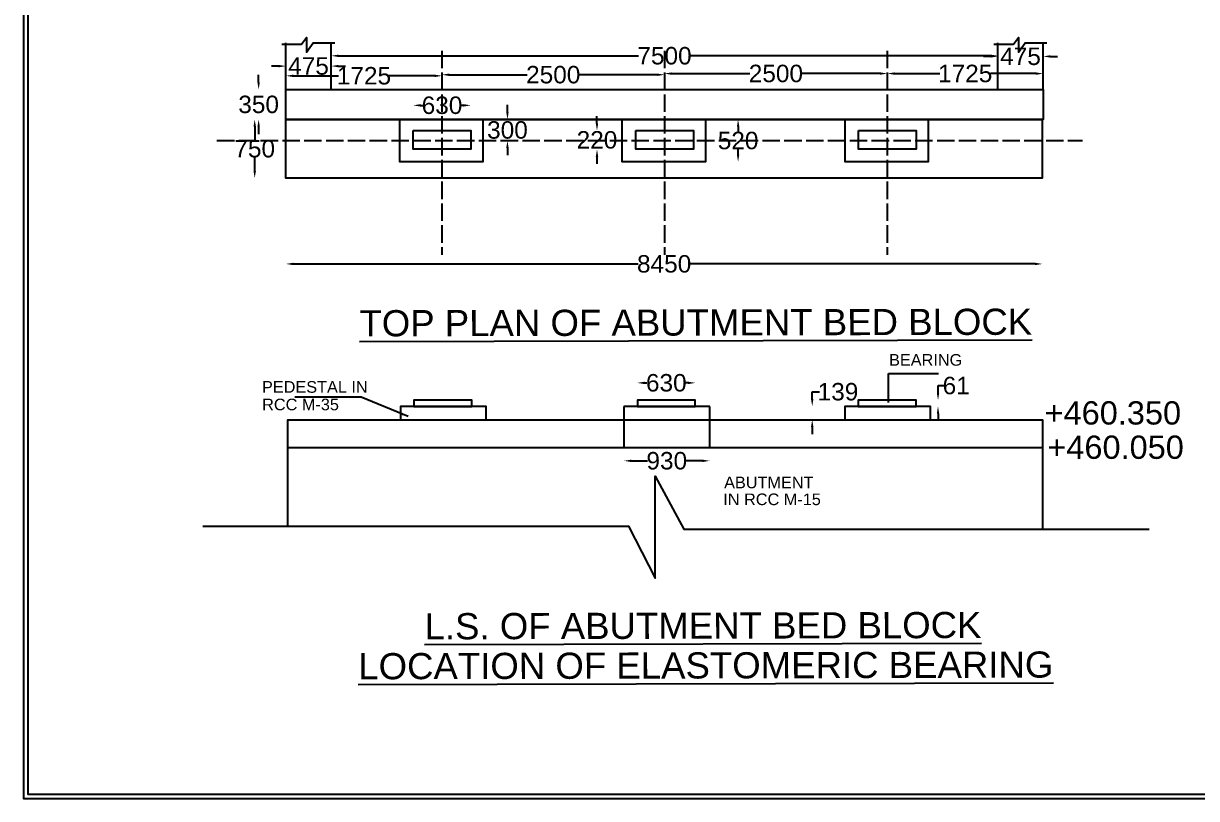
# Model space of a CAD drawing. Header units: inches. Extents: x 528254 to 544982, y -169119 to -158181.
# Drawn here: x 528254 to 532286, y -169119 to -166454 of the extents above; entities that cross this region are included whole.
import ezdxf

# ---------------------------------------------------------------- set-up
doc = ezdxf.new("R2010")
doc.units = ezdxf.units.IN
doc.header["$MEASUREMENT"] = 0
doc.linetypes.add('ACAD_ISO02W100', pattern=[15, 12, -3])
for name, color, linetype in [('DIMENSION', 7, 'Continuous'), ('DRAWING', 7, 'Continuous'), ('TEXT', 7, 'Continuous')]:
    doc.layers.add(name, color=color, linetype=linetype)
doc.styles.get("Standard").update_dxf_attribs({"font": 'arial.ttf', "height": 60})
doc.dimstyles.new('ST100', dxfattribs={"dimtxt": 100, "dimasz": 25, "dimexe": 0, "dimexo": 300, "dimgap": 0.09, "dimtad": 0, "dimtih": 1, "dimtoh": 1, "dimdec": 0, "dimzin": 0, "dimdsep": 46, "dimtxsty": 'Standard', "dimcen": 0, "dimse1": 1, "dimse2": 1, "dimadec": 0, "dimazin": 0, "dimtfac": 1, "dimtdec": 0, "dimtofl": 0, "dimtmove": 0, "dimatfit": 3, "dimfxl": 2000, "dimtolj": 1, "dimtzin": 0, "dimarcsym": 0})

# ---------------------------------------------------------------- blocks, each defined once
blk = doc.blocks.new('*D160')
at = {"layer": 'Defpoints', "color": 0, "ltscale": 0.4, "transparency": 16777216}
for p in [(529311.4, -166589.9), (529156.2, -166600.9), (529156.2, -166600.9)]:
    blk.add_point(p, dxfattribs=at)
at = {"layer": 'DIMENSION', "color": 0, "lineweight": -2, "ltscale": 0.4, "transparency": 16777216}
for p, q in [((529131.2, -166600.9), (529106.2, -166600.9)), ((529336.4, -166600.9), (529361.4, -166600.9))]:
    blk.add_line(p, q, dxfattribs=at)
at = {"layer": 'DIMENSION', "color": 0, "ltscale": 0.4, "transparency": 16777216}
for points in [[(529131.2, -166596.8), (529131.2, -166605.1), (529156.2, -166600.9)], [(529336.4, -166596.8), (529336.4, -166605.1), (529311.4, -166600.9)]]:
    blk.add_solid(points, dxfattribs=at)
at = {"layer": 'DIMENSION', "color": 0, "ltscale": 0.4, "transparency": 16777216, "insert": (529233.8, -166600.9), "char_height": 60, "attachment_point": 5}
blk.add_mtext('\\A1;475', dxfattribs=at)
blk = doc.blocks.new('*D161')
at = {"layer": 'Defpoints', "color": 0, "ltscale": 0.4, "transparency": 16777216}
for p in [(529692.3, -166634.4), (529156.2, -166648.5), (529692.3, -166648.5)]:
    blk.add_point(p, dxfattribs=at)
at = {"layer": 'DIMENSION', "color": 0, "lineweight": -2, "ltscale": 0.4, "transparency": 16777216}
for p, q in [((529181.2, -166634.4), (529337.2, -166634.4)), ((529667.3, -166634.4), (529511.4, -166634.4))]:
    blk.add_line(p, q, dxfattribs=at)
at = {"layer": 'DIMENSION', "color": 0, "ltscale": 0.4, "transparency": 16777216}
for points in [[(529181.2, -166630.3), (529181.2, -166638.6), (529156.2, -166634.4)], [(529667.3, -166630.3), (529667.3, -166638.6), (529692.3, -166634.4)]]:
    blk.add_solid(points, dxfattribs=at)
at = {"layer": 'DIMENSION', "color": 0, "ltscale": 0.4, "transparency": 16777216, "insert": (529424.3, -166634.4), "char_height": 60, "attachment_point": 5}
blk.add_mtext('\\A1;1725', dxfattribs=at)
blk = doc.blocks.new('*D162')
at = {"layer": 'Defpoints', "color": 0, "ltscale": 0.4, "transparency": 16777216}
for p in [(529692.3, -166634.4), (530457.3, -166630.7), (530457.3, -166634.4)]:
    blk.add_point(p, dxfattribs=at)
at = {"layer": 'DIMENSION', "color": 0, "lineweight": -2, "ltscale": 0.4, "transparency": 16777216}
for p, q in [((529717.3, -166630.7), (529984.7, -166630.7)), ((530432.3, -166630.7), (530164.9, -166630.7))]:
    blk.add_line(p, q, dxfattribs=at)
at = {"layer": 'DIMENSION', "color": 0, "ltscale": 0.4, "transparency": 16777216}
for points in [[(529717.3, -166626.5), (529717.3, -166634.9), (529692.3, -166630.7)], [(530432.3, -166626.5), (530432.3, -166634.9), (530457.3, -166630.7)]]:
    blk.add_solid(points, dxfattribs=at)
at = {"layer": 'DIMENSION', "color": 0, "ltscale": 0.4, "transparency": 16777216, "insert": (530074.8, -166630.7), "char_height": 60, "attachment_point": 5}
blk.add_mtext('\\A1;2500', dxfattribs=at)
blk = doc.blocks.new('*D163')
at = {"layer": 'Defpoints', "color": 0, "ltscale": 0.4, "transparency": 16777216}
for p in [(530457.3, -166634.4), (531223, -166626.6), (531223, -166634.4)]:
    blk.add_point(p, dxfattribs=at)
at = {"layer": 'DIMENSION', "color": 0, "lineweight": -2, "ltscale": 0.4, "transparency": 16777216}
for p, q in [((530482.3, -166626.6), (530750.1, -166626.6)), ((531198, -166626.6), (530930.2, -166626.6))]:
    blk.add_line(p, q, dxfattribs=at)
at = {"layer": 'DIMENSION', "color": 0, "ltscale": 0.4, "transparency": 16777216}
for points in [[(530482.3, -166622.4), (530482.3, -166630.8), (530457.3, -166626.6)], [(531198, -166622.4), (531198, -166630.8), (531223, -166626.6)]]:
    blk.add_solid(points, dxfattribs=at)
at = {"layer": 'DIMENSION', "color": 0, "ltscale": 0.4, "transparency": 16777216, "insert": (530840.1, -166626.6), "char_height": 60, "attachment_point": 5}
blk.add_mtext('\\A1;2500', dxfattribs=at)
blk = doc.blocks.new('*D164')
at = {"layer": 'Defpoints', "color": 0, "ltscale": 0.4, "transparency": 16777216}
for p in [(531223, -166626.6), (531758.5, -166626.6), (531758.5, -166626.6)]:
    blk.add_point(p, dxfattribs=at)
at = {"layer": 'DIMENSION', "color": 0, "lineweight": -2, "ltscale": 0.4, "transparency": 16777216}
for p, q in [((531248, -166626.6), (531403.6, -166626.6)), ((531733.5, -166626.6), (531577.8, -166626.6))]:
    blk.add_line(p, q, dxfattribs=at)
at = {"layer": 'DIMENSION', "color": 0, "ltscale": 0.4, "transparency": 16777216}
for points in [[(531248, -166622.4), (531248, -166630.8), (531223, -166626.6)], [(531733.5, -166622.4), (531733.5, -166630.8), (531758.5, -166626.6)]]:
    blk.add_solid(points, dxfattribs=at)
at = {"layer": 'DIMENSION', "color": 0, "ltscale": 0.4, "transparency": 16777216, "insert": (531490.7, -166626.6), "char_height": 60, "attachment_point": 5}
blk.add_mtext('\\A1;1725', dxfattribs=at)
blk = doc.blocks.new('*D165')
at = {"layer": 'Defpoints', "color": 0, "ltscale": 0.4, "transparency": 16777216}
for p in [(531603.3, -166567.6), (531758.5, -166567.6), (531758.5, -166567.6)]:
    blk.add_point(p, dxfattribs=at)
at = {"layer": 'DIMENSION', "color": 0, "lineweight": -2, "ltscale": 0.4, "transparency": 16777216}
for p, q in [((531578.3, -166567.6), (531553.3, -166567.6)), ((531783.5, -166567.6), (531808.5, -166567.6))]:
    blk.add_line(p, q, dxfattribs=at)
at = {"layer": 'DIMENSION', "color": 0, "ltscale": 0.4, "transparency": 16777216}
for points in [[(531578.3, -166563.5), (531578.3, -166571.8), (531603.3, -166567.6)], [(531783.5, -166563.5), (531783.5, -166571.8), (531758.5, -166567.6)]]:
    blk.add_solid(points, dxfattribs=at)
at = {"layer": 'DIMENSION', "color": 0, "ltscale": 0.4, "transparency": 16777216, "insert": (531680.9, -166567.6), "char_height": 60, "attachment_point": 5}
blk.add_mtext('\\A1;475', dxfattribs=at)
blk = doc.blocks.new('*D166')
at = {"layer": 'Defpoints', "color": 0, "ltscale": 0.4, "transparency": 16777216}
for p in [(529311.4, -166567.6), (531603.3, -166565.6), (531603.3, -166567.6)]:
    blk.add_point(p, dxfattribs=at)
at = {"layer": 'DIMENSION', "color": 0, "lineweight": -2, "ltscale": 0.4, "transparency": 16777216}
for p, q in [((529336.4, -166565.6), (530368, -166565.6)), ((531578.3, -166565.6), (530546.7, -166565.6))]:
    blk.add_line(p, q, dxfattribs=at)
at = {"layer": 'DIMENSION', "color": 0, "ltscale": 0.4, "transparency": 16777216}
for points in [[(529336.4, -166561.4), (529336.4, -166569.7), (529311.4, -166565.6)], [(531578.3, -166561.4), (531578.3, -166569.7), (531603.3, -166565.6)]]:
    blk.add_solid(points, dxfattribs=at)
at = {"layer": 'DIMENSION', "color": 0, "ltscale": 0.4, "transparency": 16777216, "insert": (530457.3, -166565.6), "char_height": 60, "attachment_point": 5}
blk.add_mtext('\\A1;7500', dxfattribs=at)
blk = doc.blocks.new('*D167')
at = {"layer": 'Defpoints', "color": 0, "ltscale": 0.4, "transparency": 16777216}
for p in [(529791.4, -166735.9), (529593.7, -166822.9), (529791.4, -166822.9)]:
    blk.add_point(p, dxfattribs=at)
at = {"layer": 'DIMENSION', "color": 0, "lineweight": -2, "ltscale": 0.4, "transparency": 16777216}
for p, q in [((529618.7, -166735.9), (529626.1, -166735.9)), ((529766.4, -166735.9), (529759, -166735.9))]:
    blk.add_line(p, q, dxfattribs=at)
at = {"layer": 'DIMENSION', "color": 0, "ltscale": 0.4, "transparency": 16777216}
for points in [[(529618.7, -166731.7), (529618.7, -166740.1), (529593.7, -166735.9)], [(529766.4, -166731.7), (529766.4, -166740.1), (529791.4, -166735.9)]]:
    blk.add_solid(points, dxfattribs=at)
at = {"layer": 'DIMENSION', "color": 0, "ltscale": 0.4, "transparency": 16777216, "insert": (529692.6, -166735.9), "char_height": 60, "attachment_point": 5}
blk.add_mtext('\\A1;630', dxfattribs=at)
blk = doc.blocks.new('*D168')
at = {"layer": 'Defpoints', "color": 0, "ltscale": 0.4, "transparency": 16777216}
for p in [(529880.2, -166784.4), (529917.5, -166784.4), (529880.2, -166857.2)]:
    blk.add_point(p, dxfattribs=at)
at = {"layer": 'DIMENSION', "color": 0, "lineweight": -2, "ltscale": 0.4, "transparency": 16777216}
for p, q in [((529917.5, -166759.4), (529917.5, -166734.4)), ((529917.5, -166882.2), (529917.5, -166907.2))]:
    blk.add_line(p, q, dxfattribs=at)
at = {"layer": 'DIMENSION', "color": 0, "ltscale": 0.4, "transparency": 16777216}
for points in [[(529913.3, -166759.4), (529921.6, -166759.4), (529917.5, -166784.4)], [(529913.3, -166882.2), (529921.6, -166882.2), (529917.5, -166857.2)]]:
    blk.add_solid(points, dxfattribs=at)
at = {"layer": 'DIMENSION', "color": 0, "ltscale": 0.4, "transparency": 16777216, "insert": (529917.5, -166820.8), "char_height": 60, "attachment_point": 5}
blk.add_mtext('\\A1;300', dxfattribs=at)
blk = doc.blocks.new('*D169')
at = {"layer": 'Defpoints', "color": 0, "ltscale": 0.4, "transparency": 16777216}
for p in [(530358.7, -166822.9), (530225.2, -166886.9), (530358.7, -166886.9)]:
    blk.add_point(p, dxfattribs=at)
at = {"layer": 'DIMENSION', "color": 0, "lineweight": -2, "ltscale": 0.4, "transparency": 16777216}
for p, q in [((530225.2, -166797.9), (530225.2, -166772.9)), ((530225.2, -166911.9), (530225.2, -166936.9))]:
    blk.add_line(p, q, dxfattribs=at)
at = {"layer": 'DIMENSION', "color": 0, "ltscale": 0.4, "transparency": 16777216}
for points in [[(530221, -166797.9), (530229.3, -166797.9), (530225.2, -166822.9)], [(530221, -166911.9), (530229.3, -166911.9), (530225.2, -166886.9)]]:
    blk.add_solid(points, dxfattribs=at)
at = {"layer": 'DIMENSION', "color": 0, "ltscale": 0.4, "transparency": 16777216, "insert": (530225.2, -166854.9), "char_height": 60, "attachment_point": 5}
blk.add_mtext('\\A1;220', dxfattribs=at)
blk = doc.blocks.new('*D170')
at = {"layer": 'Defpoints', "color": 0, "ltscale": 0.4, "transparency": 16777216}
for p in [(530598.1, -166784.4), (530710.2, -166784.4), (530598.1, -166930)]:
    blk.add_point(p, dxfattribs=at)
at = {"layer": 'DIMENSION', "color": 0, "lineweight": -2, "ltscale": 0.4, "transparency": 16777216}
for p, q in [((530710.2, -166809.4), (530710.2, -166826.4)), ((530710.2, -166905), (530710.2, -166887.9))]:
    blk.add_line(p, q, dxfattribs=at)
at = {"layer": 'DIMENSION', "color": 0, "ltscale": 0.4, "transparency": 16777216}
for points in [[(530706, -166809.4), (530714.4, -166809.4), (530710.2, -166784.4)], [(530706, -166905), (530714.4, -166905), (530710.2, -166930)]]:
    blk.add_solid(points, dxfattribs=at)
at = {"layer": 'DIMENSION', "color": 0, "ltscale": 0.4, "transparency": 16777216, "insert": (530710.2, -166857.2), "char_height": 60, "attachment_point": 5}
blk.add_mtext('\\A1;520', dxfattribs=at)
blk = doc.blocks.new('*D171')
at = {"layer": 'Defpoints', "color": 0, "ltscale": 0.4, "transparency": 16777216}
for p in [(529048.8, -166784.4), (529156.2, -166784.4), (529156.2, -166986.3)]:
    blk.add_point(p, dxfattribs=at)
at = {"layer": 'DIMENSION', "color": 0, "lineweight": -2, "ltscale": 0.4, "transparency": 16777216}
for p, q in [((529048.8, -166809.4), (529048.8, -166854.6)), ((529048.8, -166961.3), (529048.8, -166916))]:
    blk.add_line(p, q, dxfattribs=at)
at = {"layer": 'DIMENSION', "color": 0, "ltscale": 0.4, "transparency": 16777216}
for points in [[(529044.7, -166809.4), (529053, -166809.4), (529048.8, -166784.4)], [(529044.7, -166961.3), (529053, -166961.3), (529048.8, -166986.3)]]:
    blk.add_solid(points, dxfattribs=at)
at = {"layer": 'DIMENSION', "color": 0, "ltscale": 0.4, "transparency": 16777216, "insert": (529048.8, -166885.3), "char_height": 60, "attachment_point": 5}
blk.add_mtext('\\A1;750', dxfattribs=at)
blk = doc.blocks.new('*D172')
at = {"layer": 'Defpoints', "color": 0, "ltscale": 0.4, "transparency": 16777216}
for p in [(529062.3, -166681.5), (529156.2, -166681.5), (529156.2, -166784.4)]:
    blk.add_point(p, dxfattribs=at)
at = {"layer": 'DIMENSION', "color": 0, "lineweight": -2, "ltscale": 0.4, "transparency": 16777216}
for p, q in [((529062.3, -166656.5), (529062.3, -166631.5)), ((529062.3, -166809.4), (529062.3, -166834.4))]:
    blk.add_line(p, q, dxfattribs=at)
at = {"layer": 'DIMENSION', "color": 0, "ltscale": 0.4, "transparency": 16777216}
for points in [[(529058.1, -166656.5), (529066.4, -166656.5), (529062.3, -166681.5)], [(529058.1, -166809.4), (529066.4, -166809.4), (529062.3, -166784.4)]]:
    blk.add_solid(points, dxfattribs=at)
at = {"layer": 'DIMENSION', "color": 0, "ltscale": 0.4, "transparency": 16777216, "insert": (529062.3, -166732.9), "char_height": 60, "attachment_point": 5}
blk.add_mtext('\\A1;350', dxfattribs=at)
blk = doc.blocks.new('*D173')
at = {"layer": 'Defpoints', "color": 0, "ltscale": 0.4, "transparency": 16777216}
for p in [(529156.2, -166986.3), (531755.8, -166986.3), (531755.8, -167281.1)]:
    blk.add_point(p, dxfattribs=at)
at = {"layer": 'DIMENSION', "color": 0, "lineweight": -2, "ltscale": 0.4, "transparency": 16777216}
for p, q in [((529181.2, -167281.1), (530366.4, -167281.1)), ((531730.8, -167281.1), (530545.6, -167281.1))]:
    blk.add_line(p, q, dxfattribs=at)
at = {"layer": 'DIMENSION', "color": 0, "ltscale": 0.4, "transparency": 16777216}
for points in [[(529181.2, -167277), (529181.2, -167285.3), (529156.2, -167281.1)], [(531730.8, -167277), (531730.8, -167285.3), (531755.8, -167281.1)]]:
    blk.add_solid(points, dxfattribs=at)
at = {"layer": 'DIMENSION', "color": 0, "ltscale": 0.4, "transparency": 16777216, "insert": (530456, -167281.1), "char_height": 60, "attachment_point": 5}
blk.add_mtext('\\A1;8450', dxfattribs=at)
blk = doc.blocks.new('*D174')
at = {"layer": 'Defpoints', "color": 0, "ltscale": 0.4, "transparency": 16777216}
for p in [(530562.9, -167690), (530364, -167749.5), (530562.9, -167749.5)]:
    blk.add_point(p, dxfattribs=at)
at = {"layer": 'DIMENSION', "color": 0, "lineweight": -2, "ltscale": 0.4, "transparency": 16777216}
for p, q in [((530389, -167690), (530397, -167690)), ((530537.9, -167690), (530529.9, -167690))]:
    blk.add_line(p, q, dxfattribs=at)
at = {"layer": 'DIMENSION', "color": 0, "ltscale": 0.4, "transparency": 16777216}
for points in [[(530389, -167685.9), (530389, -167694.2), (530364, -167690)], [(530537.9, -167685.9), (530537.9, -167694.2), (530562.9, -167690)]]:
    blk.add_solid(points, dxfattribs=at)
at = {"layer": 'DIMENSION', "color": 0, "ltscale": 0.4, "transparency": 16777216, "insert": (530463.4, -167690), "char_height": 60, "attachment_point": 5}
blk.add_mtext('\\A1;630', dxfattribs=at)
blk = doc.blocks.new('*D175')
at = {"layer": 'Defpoints', "color": 0, "ltscale": 0.4, "transparency": 16777216}
for p in [(530317.7, -167816.7), (530612.5, -167816.7), (530612.5, -167958)]:
    blk.add_point(p, dxfattribs=at)
at = {"layer": 'DIMENSION', "color": 0, "lineweight": -2, "ltscale": 0.4, "transparency": 16777216}
for p, q in [((530342.7, -167958), (530398.9, -167958)), ((530587.5, -167958), (530531.4, -167958))]:
    blk.add_line(p, q, dxfattribs=at)
at = {"layer": 'DIMENSION', "color": 0, "ltscale": 0.4, "transparency": 16777216}
for points in [[(530342.7, -167953.8), (530342.7, -167962.1), (530317.7, -167958)], [(530587.5, -167953.8), (530587.5, -167962.1), (530612.5, -167958)]]:
    blk.add_solid(points, dxfattribs=at)
at = {"layer": 'DIMENSION', "color": 0, "ltscale": 0.4, "transparency": 16777216, "insert": (530465.1, -167958), "char_height": 60, "attachment_point": 5}
blk.add_mtext('\\A1;930', dxfattribs=at)
blk = doc.blocks.new('*D176')
at = {"layer": 'Defpoints', "color": 0, "ltscale": 0.4, "transparency": 16777216}
for p in [(530964.9, -167770.7), (531076.8, -167770.7), (531076.8, -167816.7)]:
    blk.add_point(p, dxfattribs=at)
at = {"layer": 'DIMENSION', "color": 0, "lineweight": -2, "ltscale": 0.4, "transparency": 16777216}
for p, q in [((530964.9, -167745.7), (530964.9, -167720.7)), ((530964.9, -167720.7), (530989.9, -167720.7)), ((530964.9, -167841.7), (530964.9, -167866.7))]:
    blk.add_line(p, q, dxfattribs=at)
at = {"layer": 'DIMENSION', "color": 0, "ltscale": 0.4, "transparency": 16777216}
for points in [[(530960.8, -167745.7), (530969.1, -167745.7), (530964.9, -167770.7)], [(530960.8, -167841.7), (530969.1, -167841.7), (530964.9, -167816.7)]]:
    blk.add_solid(points, dxfattribs=at)
at = {"layer": 'DIMENSION', "color": 0, "ltscale": 0.4, "transparency": 16777216, "insert": (531053.5, -167720.7), "char_height": 60, "attachment_point": 5}
blk.add_mtext('\\A1;139', dxfattribs=at)
blk = doc.blocks.new('*D177')
at = {"layer": 'Defpoints', "color": 0, "ltscale": 0.4, "transparency": 16777216}
for p in [(531321.9, -167749.5), (531397.3, -167749.5), (531321.9, -167770.7)]:
    blk.add_point(p, dxfattribs=at)
at = {"layer": 'DIMENSION', "color": 0, "lineweight": -2, "ltscale": 0.4, "transparency": 16777216}
for p, q in [((531397.3, -167724.5), (531397.3, -167699.5)), ((531397.3, -167699.5), (531422.3, -167699.5)), ((531397.3, -167795.7), (531397.3, -167820.7))]:
    blk.add_line(p, q, dxfattribs=at)
at = {"layer": 'DIMENSION', "color": 0, "ltscale": 0.4, "transparency": 16777216}
for points in [[(531393.2, -167724.5), (531401.5, -167724.5), (531397.3, -167749.5)], [(531393.2, -167795.7), (531401.5, -167795.7), (531397.3, -167770.7)]]:
    blk.add_solid(points, dxfattribs=at)
at = {"layer": 'DIMENSION', "color": 0, "ltscale": 0.4, "transparency": 16777216, "insert": (531459.8, -167699.5), "char_height": 60, "attachment_point": 5}
blk.add_mtext('\\A1;61', dxfattribs=at)

msp = doc.modelspace()

# ---------------------------------------------------------------- linework, layer by layer
at = {"layer": 'DIMENSION', "ltscale": 0.4}
msp.add_lwpolyline([(529163.2, -167911.6), (531756.6, -167911.6)], dxfattribs=at)
at = {"layer": 'DRAWING', "ltscale": 0.4}
for p, q in [((530612.5, -167770.7), (530317.7, -167770.7)), ((530317.7, -167770.7), (530317.7, -167911.6)), ((530612.5, -167911.6), (530612.5, -167770.7))]:
    msp.add_line(p, q, dxfattribs=at)
for points in [[(544982.5, -158181), (528254, -158181), (528254, -169119), (544982.5, -169119)], [(544967, -158196.5), (528269.5, -158196.5), (528269.5, -169103.5), (544967, -169103.5)], [(529156.2, -166681.5), (531758.5, -166681.5), (531758.5, -166784.4), (529156.2, -166784.4)], [(529156.2, -166784.4), (531755.8, -166784.4), (531755.8, -166986.3), (529156.2, -166986.3)], [(529547.1, -166784.4), (529833.1, -166784.4), (529833.1, -166930), (529547.1, -166930)], [(530312.1, -166784.4), (530598.1, -166784.4), (530598.1, -166930), (530312.1, -166930)], [(531077.7, -166784.4), (531363.8, -166784.4), (531363.8, -166930), (531077.7, -166930)], [(529593.7, -166822.9), (529791.4, -166822.9), (529791.4, -166886.9), (529593.7, -166886.9)], [(530358.7, -166822.9), (530556.4, -166822.9), (530556.4, -166886.9), (530358.7, -166886.9)], [(531124.3, -166822.9), (531322, -166822.9), (531322, -166886.9), (531124.3, -166886.9)], [(529595.7, -167770.7), (529794.6, -167770.7), (529794.6, -167749.5), (529595.7, -167749.5)], [(530364, -167770.7), (530562.9, -167770.7), (530562.9, -167749.5), (530364, -167749.5)], [(531123.1, -167770.7), (531321.9, -167770.7), (531321.9, -167749.5), (531123.1, -167749.5)], [(529549.4, -167816.7), (529844.3, -167816.7), (529844.3, -167770.7), (529549.4, -167770.7)], [(531076.8, -167816.7), (531371.6, -167816.7), (531371.6, -167770.7), (531076.8, -167770.7)]]:
    msp.add_lwpolyline(points, close=True, dxfattribs=at)
for points in [[(529142.3, -166525), (529209.8, -166525), (529227.3, -166502.5), (529227.3, -166553), (529249.8, -166520.4), (529323.8, -166520.4)], [(531589.4, -166525), (531656.9, -166525), (531674.4, -166502.5), (531674.4, -166553), (531696.9, -166520.4), (531770.9, -166520.4)], [(529156.2, -166681.5), (529156.2, -166520.4)], [(529311.4, -166681.5), (529311.4, -166519.5)], [(531603.3, -166681.5), (531603.3, -166520.4)], [(531758.5, -166681.5), (531758.5, -166519.5)], [(529163.2, -168182.4), (529163.2, -167816.7), (531756.6, -167816.7), (531756.6, -168192.8)], [(528870.6, -168182.4), (530333.4, -168182.4), (530424.8, -168361.3), (530424.8, -168010.2), (530523.2, -168192.8), (532122.8, -168192.8)]]:
    msp.add_lwpolyline(points, dxfattribs=at)
at = {"layer": 'DRAWING', "linetype": 'ACAD_ISO02W100', "ltscale": 5}
for points in [[(529692.3, -166548), (529692.3, -167250.3)], [(530457.3, -166548), (530457.3, -167250.3)], [(531223, -166548), (531223, -167250.3)], [(528918.9, -166857.2), (531894.4, -166857.2)]]:
    msp.add_lwpolyline(points, dxfattribs=at)

# ---------------------------------------------------------------- texts
at = {"layer": 'TEXT'}
for s, p in [('%%UTOP PLAN OF ABUTMENT BED BLOCK', (529408.8, -167530.2)), ('%%UL.S. OF ABUTMENT BED BLOCK', (529632.7, -168571.9)), ('%%ULOCATION OF ELASTOMERIC BEARING', (529404.8, -168709.2))]:
    msp.add_text(s, height=90, rotation=0.1412, dxfattribs=at).set_placement(p)
for s, height, p in [('BEARING', 40, (531229.1, -167630.9)), ('PEDESTAL IN', 40, (529073.8, -167723.9)), ('RCC M-35', 40, (529074.4, -167784.3)), (' +460.350', 80, (531732.5, -167833.2)), (' +460.050', 80, (531742, -167951.2)), ('ABUTMENT', 40, (530662.1, -168052.4)), ('IN RCC M-15', 40, (530659.3, -168110.3))]:
    msp.add_text(s, height=height, dxfattribs=at).set_placement(p)

# ---------------------------------------------------------------- dimensions: what is measured, and where the dimension line sits
at = {"layer": 'DIMENSION', "ltscale": 0.4}
for base, p1, p2, text, picture, middle in [((531603.3, -166565.6), (529311.4, -166567.6), (531603.3, -166567.6), '7500', '*D166', (530457.3, -166565.6)), ((531758.5, -166567.6), (531603.3, -166567.6), (531758.5, -166567.6), '475', '*D165', (531680.9, -166567.6)), ((529156.2, -166600.9), (529311.4, -166589.9), (529156.2, -166600.9), '475', '*D160', (529233.8, -166600.9)), ((529692.3, -166634.4), (529156.2, -166648.5), (529692.3, -166648.5), '1725', '*D161', (529424.3, -166634.4)), ((530457.3, -166630.7), (529692.3, -166634.4), (530457.3, -166634.4), '2500', '*D162', (530074.8, -166630.7)), ((531223, -166626.6), (530457.3, -166634.4), (531223, -166634.4), '2500', '*D163', (530840.1, -166626.6)), ((531758.5, -166626.6), (531223, -166626.6), (531758.5, -166626.6), '1725', '*D164', (531490.7, -166626.6)), ((529791.4, -166735.9), (529593.7, -166822.9), (529791.4, -166822.9), '630', '*D167', (529692.6, -166735.9)), ((531755.8, -167281.1), (529156.2, -166986.3), (531755.8, -166986.3), '8450', '*D173', (530456, -167281.1)), ((530562.9, -167690), (530364, -167749.5), (530562.9, -167749.5), '630', '*D174', (530463.4, -167690))]:
    dim = msp.add_linear_dim(base=base, p1=p1, p2=p2, text=text, dimstyle='ST100', dxfattribs=at)
    dim.commit()
    dim.dimension.update_dxf_attribs({"geometry": picture, "text_midpoint": middle})
for base, p1, p2, text, picture, middle in [((529062.3, -166681.5), (529156.2, -166784.4), (529156.2, -166681.5), '350', '*D172', (529062.3, -166732.9)), ((529048.8, -166784.4), (529156.2, -166986.3), (529156.2, -166784.4), '750', '*D171', (529048.8, -166885.3)), ((530225.2, -166886.9), (530358.7, -166822.9), (530358.7, -166886.9), '220', '*D169', (530225.2, -166854.9)), ((530710.2, -166784.4), (530598.1, -166930), (530598.1, -166784.4), '520', '*D170', (530710.2, -166857.2)), ((530964.9, -167770.7), (531076.8, -167816.7), (531076.8, -167770.7), '139', '*D176', (531053.5, -167720.7)), ((531397.3, -167749.5), (531321.9, -167770.7), (531321.9, -167749.5), '61', '*D177', (531459.8, -167699.5))]:
    dim = msp.add_linear_dim(base=base, p1=p1, p2=p2, angle=90, text=text, dimstyle='ST100', dxfattribs=at)
    dim.commit()
    dim.dimension.update_dxf_attribs({"geometry": picture, "text_midpoint": middle})
dim = msp.add_linear_dim(base=(529917.5, -166784.4), p1=(529880.2, -166857.2), p2=(529880.2, -166784.4), angle=90, text='300', dimstyle='ST100', dxfattribs=at)
dim.commit()
dim.dimension.update_dxf_attribs({"geometry": '*D168', "text_midpoint": (529917.5, -166820.8), "dimtype": 160})
dim = msp.add_linear_dim(base=(530612.5, -167958), p1=(530317.7, -167816.7), p2=(530612.5, -167816.7), text='930', dimstyle='ST100', dxfattribs=at)
dim.commit()
dim.dimension.update_dxf_attribs({"geometry": '*D175', "text_midpoint": (530465.1, -167958), "dimtype": 160})

# ---------------------------------------------------------------- leaders
at = {"layer": 'TEXT', "ltscale": 0.4}
for points in [[(531226.7, -167757.7), (531226.7, -167657.5), (531399.2, -167657.5)], [(529576.2, -167805.8), (529415, -167739.4), (529187.2, -167739.4)]]:
    msp.add_leader(points, dimstyle='ST100', override={"dimgap": 0.09, "dimtad": 0}, dxfattribs=at)

doc.saveas('drawing.dxf')
